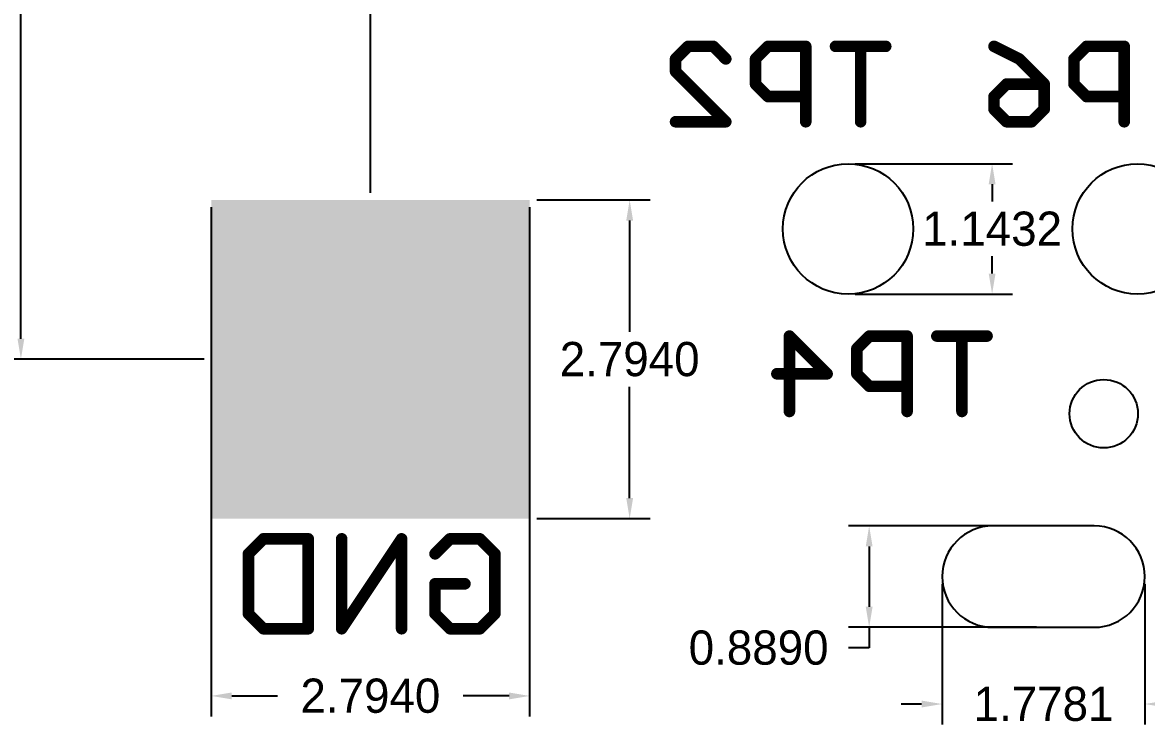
# Model space of a CAD drawing. Extents: x -87.3 to -53.8, y 3.8 to 28.4.
# Drawn here: x -72.25 to -62.39, y 8.87 to 15.05 of the extents above; entities that cross this region are included whole.
import ezdxf

# ---------------------------------------------------------------- set-up
doc = ezdxf.new("R2010")
doc.units = 0
doc.header["$MEASUREMENT"] = 0
doc.layers.get('0').update_dxf_attribs({"linetype": 'CONTINUOUS'})
doc.layers.get('Defpoints').update_dxf_attribs({"linetype": 'CONTINUOUS'})
for name, color, linetype in [('16', 175, 'CONTINUOUS'), ('17', 82, 'CONTINUOUS'), ('20', 213, 'CONTINUOUS'), ('26', 140, 'CONTINUOUS')]:
    doc.layers.add(name, color=color, linetype=linetype)
doc.dimstyles.get("Standard").update_dxf_attribs({"dimtxt": 0.18, "dimasz": 0.18, "dimexe": 0.18, "dimexo": 0.0625, "dimgap": 0.09, "dimtad": 0, "dimtih": 1, "dimtoh": 1, "dimdec": 4, "dimzin": 0, "dimdsep": 46, "dimtxsty": 'Standard', "dimcen": 0.09, "dimadec": 0, "dimazin": 0, "dimtfac": 1, "dimtdec": 4, "dimtofl": 0, "dimtmove": 0, "dimatfit": 3, "dimfxl": 1, "dimtolj": 1, "dimtzin": 0, "dimarcsym": 0})

# ---------------------------------------------------------------- blocks, each defined once
blk = doc.blocks.new('PIE')
blk.add_circle((0, 0), 0.5)
blk = doc.blocks.new('LONGP100')
blk.add_lwpolyline([(-0.5, -0.5), (0.5, -0.5, 1), (0.5, 0.5), (-0.5, 0.5, 1)], format="xyb", close=True)
blk = doc.blocks.new('*D72')
at = {"color": 0, "linetype": 'Continuous', "lineweight": -2}
for p, q in [((-64.186, 10.1258), (-64.186, 8.8906)), ((-62.4079, 10.1258), (-62.4079, 8.8906)), ((-64.366, 9.0706), (-64.546, 9.0706)), ((-62.2279, 9.0706), (-62.0479, 9.0706))]:
    blk.add_line(p, q, dxfattribs=at)
at = {"color": 0, "linetype": 'Continuous'}
for points in [[(-64.366, 9.1006), (-64.366, 9.0406), (-64.186, 9.0706)], [(-62.2279, 9.1006), (-62.2279, 9.0406), (-62.4079, 9.0706)]]:
    blk.add_solid(points, dxfattribs=at)
at = {"layer": 'Defpoints', "color": 0, "linetype": 'Continuous'}
for p in [(-64.186, 10.1883), (-62.4079, 10.1883), (-62.4079, 9.0706)]:
    blk.add_point(p, dxfattribs=at)
at = {"color": 0, "linetype": 'Continuous', "insert": (-63.297, 9.0706), "char_height": 0.3, "attachment_point": 5}
blk.add_mtext('\\A1;1.7781', dxfattribs=at)
blk = doc.blocks.new('*D73')
at = {"color": 0, "linetype": 'Continuous', "lineweight": -2}
for p, q in [((-63.3594, 10.6326), (-65.0065, 10.6326)), ((-64.8265, 10.4526), (-64.8265, 9.9236)), ((-63.3594, 9.7436), (-65.0065, 9.7436)), ((-64.8265, 9.7436), (-64.8265, 9.5636)), ((-64.8265, 9.5636), (-65.0065, 9.5636))]:
    blk.add_line(p, q, dxfattribs=at)
at = {"color": 0, "linetype": 'Continuous'}
for points in [[(-64.8565, 10.4526), (-64.7965, 10.4526), (-64.8265, 10.6326)], [(-64.8565, 9.9236), (-64.7965, 9.9236), (-64.8265, 9.7436)]]:
    blk.add_solid(points, dxfattribs=at)
at = {"layer": 'Defpoints', "color": 0, "linetype": 'Continuous'}
for p in [(-63.2969, 10.6326), (-64.8265, 9.7436), (-63.2969, 9.7436)]:
    blk.add_point(p, dxfattribs=at)
at = {"color": 0, "linetype": 'Continuous', "insert": (-65.7965, 9.5636), "char_height": 0.3, "attachment_point": 5}
blk.add_mtext('\\A1;0.8890', dxfattribs=at)
blk = doc.blocks.new('*D81')
at = {"color": 0, "linetype": 'Continuous', "lineweight": -2}
for p, q in [((-64.949, 13.8077), (-63.568, 13.8077)), ((-63.748, 13.6277), (-63.748, 13.4761)), ((-63.748, 12.8446), (-63.748, 12.9961)), ((-64.949, 12.6646), (-63.568, 12.6646))]:
    blk.add_line(p, q, dxfattribs=at)
at = {"color": 0, "linetype": 'Continuous'}
for points in [[(-63.778, 13.6277), (-63.718, 13.6277), (-63.748, 13.8077)], [(-63.778, 12.8446), (-63.718, 12.8446), (-63.748, 12.6646)]]:
    blk.add_solid(points, dxfattribs=at)
at = {"layer": 'Defpoints', "color": 0, "linetype": 'Continuous'}
for p in [(-65.0115, 13.8077), (-65.0115, 12.6646), (-63.748, 12.6646)]:
    blk.add_point(p, dxfattribs=at)
at = {"color": 0, "linetype": 'Continuous', "insert": (-63.748, 13.2361), "char_height": 0.3, "attachment_point": 5}
blk.add_mtext('\\A1;1.1432', dxfattribs=at)
blk = doc.blocks.new('RECT')
blk.add_solid([(-0.5, -0.5), (0.5, -0.5), (-0.5, 0.5), (0.5, 0.5)])
blk = doc.blocks.new('*D148')
at = {"color": 0, "linetype": 'Continuous', "lineweight": -2}
for p, q in [((-70.5994, 13.4276), (-70.5994, 8.9618)), ((-67.8054, 13.4276), (-67.8054, 8.9618)), ((-70.4194, 9.1418), (-70.0174, 9.1418)), ((-67.9854, 9.1418), (-68.3874, 9.1418))]:
    blk.add_line(p, q, dxfattribs=at)
at = {"color": 0, "linetype": 'Continuous'}
for points in [[(-70.4194, 9.1718), (-70.4194, 9.1118), (-70.5994, 9.1418)], [(-67.9854, 9.1718), (-67.9854, 9.1118), (-67.8054, 9.1418)]]:
    blk.add_solid(points, dxfattribs=at)
at = {"layer": 'Defpoints', "color": 0, "linetype": 'Continuous'}
for p in [(-70.5994, 13.4901), (-67.8054, 13.4901), (-67.8054, 9.1418)]:
    blk.add_point(p, dxfattribs=at)
at = {"color": 0, "linetype": 'Continuous', "insert": (-69.2024, 9.1418), "char_height": 0.3, "attachment_point": 5}
blk.add_mtext('\\A1;2.7940', dxfattribs=at)
blk = doc.blocks.new('*D150')
at = {"color": 0, "linetype": 'Continuous', "lineweight": -2}
for p, q in [((-72.3311, 18.9511), (-72.4486, 18.9511)), ((-72.2686, 18.7711), (-72.2686, 15.7621)), ((-72.2686, 12.2731), (-72.2686, 15.2821)), ((-70.6619, 12.0931), (-72.4486, 12.0931))]:
    blk.add_line(p, q, dxfattribs=at)
at = {"color": 0, "linetype": 'Continuous'}
for points in [[(-72.2986, 18.7711), (-72.2386, 18.7711), (-72.2686, 18.9511)], [(-72.2986, 12.2731), (-72.2386, 12.2731), (-72.2686, 12.0931)]]:
    blk.add_solid(points, dxfattribs=at)
at = {"layer": 'Defpoints', "color": 0, "linetype": 'Continuous'}
for p in [(-72.2686, 18.9511), (-72.2686, 12.0931), (-70.5994, 12.0931)]:
    blk.add_point(p, dxfattribs=at)
at = {"color": 0, "linetype": 'Continuous', "insert": (-72.2686, 15.5221), "char_height": 0.3, "attachment_point": 5}
blk.add_mtext('\\A1;6.8580', dxfattribs=at)
blk = doc.blocks.new('*D151')
at = {"color": 0, "linetype": 'Continuous', "lineweight": -2}
for p, q in [((-67.7429, 13.4901), (-66.7479, 13.4901)), ((-66.9279, 13.3101), (-66.9279, 12.3331)), ((-66.9279, 10.8761), (-66.9279, 11.8531)), ((-67.7429, 10.6961), (-66.7479, 10.6961))]:
    blk.add_line(p, q, dxfattribs=at)
at = {"color": 0, "linetype": 'Continuous'}
for points in [[(-66.9579, 13.3101), (-66.8979, 13.3101), (-66.9279, 13.4901)], [(-66.9579, 10.8761), (-66.8979, 10.8761), (-66.9279, 10.6961)]]:
    blk.add_solid(points, dxfattribs=at)
at = {"layer": 'Defpoints', "color": 0, "linetype": 'Continuous'}
for p in [(-67.8054, 13.4901), (-67.8054, 10.6961), (-66.9279, 10.6961)]:
    blk.add_point(p, dxfattribs=at)
at = {"color": 0, "linetype": 'Continuous', "insert": (-66.9279, 12.0931), "char_height": 0.3, "attachment_point": 5}
blk.add_mtext('\\A1;2.7940', dxfattribs=at)
blk = doc.blocks.new('*D152')
at = {"color": 0, "linetype": 'Continuous', "lineweight": -2}
for p, q in [((-69.2024, 13.5526), (-69.2024, 20.7234)), ((-68.1864, 20.6059), (-68.1864, 20.7234)), ((-69.2024, 20.5434), (-69.5606, 20.5434)), ((-68.3664, 20.5434), (-69.0224, 20.5434))]:
    blk.add_line(p, q, dxfattribs=at)
at = {"color": 0, "linetype": 'Continuous'}
for points in [[(-69.0224, 20.5734), (-69.0224, 20.5134), (-69.2024, 20.5434)], [(-68.3664, 20.5734), (-68.3664, 20.5134), (-68.1864, 20.5434)]]:
    blk.add_solid(points, dxfattribs=at)
at = {"layer": 'Defpoints', "color": 0, "linetype": 'Continuous'}
for p in [(-69.2024, 20.5434), (-68.1864, 20.5434), (-69.2024, 13.4901)]:
    blk.add_point(p, dxfattribs=at)
at = {"color": 0, "linetype": 'Continuous', "insert": (-70.2506, 20.5434), "char_height": 0.3, "attachment_point": 5}
blk.add_mtext('\\A1;1.0160', dxfattribs=at)

msp = doc.modelspace()

# ---------------------------------------------------------------- linework, layer by layer
at = {"layer": '20'}
msp.add_circle((-62.76842, 11.6161), 0.3, dxfattribs=at)
msp.add_circle((-62.76842, 11.6161), 0.3, dxfattribs=at)
at = {"layer": '26', "const_width": 0.1016}
for points in [[(-66.52512, 14.7267), (-66.41502, 14.8369)], [(-66.52512, 14.7267), (-66.41502, 14.8369)], [(-66.41502, 14.8369), (-66.19462, 14.8369)], [(-66.41502, 14.8369), (-66.19462, 14.8369)], [(-66.19462, 14.8369), (-66.08452, 14.7267)], [(-66.19462, 14.8369), (-66.08452, 14.7267)], [(-65.71332, 14.8369), (-65.82352, 14.7267)], [(-65.71332, 14.8369), (-65.82352, 14.7267)], [(-65.38282, 14.8369), (-65.71332, 14.8369)], [(-65.38282, 14.8369), (-65.71332, 14.8369)], [(-65.38282, 14.1759), (-65.38282, 14.8369)], [(-65.38282, 14.1759), (-65.38282, 14.8369)], [(-64.68122, 14.8369), (-65.12182, 14.8369)], [(-64.68122, 14.8369), (-65.12182, 14.8369)], [(-64.90152, 14.1759), (-64.90152, 14.8369)], [(-64.90152, 14.1759), (-64.90152, 14.8369)], [(-63.73112, 14.8369), (-63.51082, 14.7267)], [(-63.73112, 14.8369), (-63.51082, 14.7267)], [(-62.91932, 14.8369), (-63.02952, 14.7267)], [(-62.91932, 14.8369), (-63.02952, 14.7267)], [(-62.58882, 14.8369), (-62.91932, 14.8369)], [(-62.58882, 14.8369), (-62.91932, 14.8369)], [(-62.58882, 14.1759), (-62.58882, 14.8369)], [(-62.58882, 14.1759), (-62.58882, 14.8369)], [(-66.52512, 14.6165), (-66.52512, 14.7267)], [(-66.52512, 14.6165), (-66.52512, 14.7267)], [(-65.82352, 14.7267), (-65.82352, 14.5064)], [(-65.82352, 14.7267), (-65.82352, 14.5064)], [(-63.51082, 14.7267), (-63.29052, 14.5064)], [(-63.51082, 14.7267), (-63.29052, 14.5064)], [(-63.02952, 14.7267), (-63.02952, 14.5064)], [(-63.02952, 14.7267), (-63.02952, 14.5064)], [(-66.08452, 14.1759), (-66.52512, 14.6165)], [(-66.08452, 14.1759), (-66.52512, 14.6165)], [(-65.82352, 14.5064), (-65.71332, 14.3962)], [(-65.82352, 14.5064), (-65.71332, 14.3962)], [(-63.73112, 14.3962), (-63.62102, 14.5064)], [(-63.73112, 14.3962), (-63.62102, 14.5064)], [(-63.62102, 14.5064), (-63.29052, 14.5064)], [(-63.62102, 14.5064), (-63.29052, 14.5064)], [(-63.29052, 14.5064), (-63.29052, 14.2861)], [(-63.29052, 14.5064), (-63.29052, 14.2861)], [(-63.02952, 14.5064), (-62.91932, 14.3962)], [(-63.02952, 14.5064), (-62.91932, 14.3962)], [(-65.71332, 14.3962), (-65.38282, 14.3962)], [(-65.71332, 14.3962), (-65.38282, 14.3962)], [(-63.73112, 14.2861), (-63.73112, 14.3962)], [(-63.73112, 14.2861), (-63.73112, 14.3962)], [(-62.91932, 14.3962), (-62.58882, 14.3962)], [(-62.91932, 14.3962), (-62.58882, 14.3962)], [(-63.62102, 14.1759), (-63.73112, 14.2861)], [(-63.62102, 14.1759), (-63.73112, 14.2861)], [(-63.29052, 14.2861), (-63.40062, 14.1759)], [(-63.29052, 14.2861), (-63.40062, 14.1759)], [(-66.52512, 14.1759), (-66.08452, 14.1759)], [(-66.52512, 14.1759), (-66.08452, 14.1759)], [(-63.40062, 14.1759), (-63.62102, 14.1759)], [(-63.40062, 14.1759), (-63.62102, 14.1759)], [(-65.52602, 11.6359), (-65.52602, 12.2969)], [(-65.52602, 12.2969), (-65.19552, 11.9664)], [(-65.52602, 11.6359), (-65.52602, 12.2969)], [(-65.52602, 12.2969), (-65.19552, 11.9664)], [(-64.82432, 12.2969), (-64.93452, 12.1867)], [(-64.82432, 12.2969), (-64.93452, 12.1867)], [(-64.49382, 12.2969), (-64.82432, 12.2969)], [(-64.49382, 12.2969), (-64.82432, 12.2969)], [(-64.49382, 11.6359), (-64.49382, 12.2969)], [(-64.49382, 11.6359), (-64.49382, 12.2969)], [(-63.79222, 12.2969), (-64.23282, 12.2969)], [(-63.79222, 12.2969), (-64.23282, 12.2969)], [(-64.01252, 11.6359), (-64.01252, 12.2969)], [(-64.01252, 11.6359), (-64.01252, 12.2969)], [(-64.93452, 12.1867), (-64.93452, 11.9664)], [(-64.93452, 12.1867), (-64.93452, 11.9664)], [(-65.19552, 11.9664), (-65.63612, 11.9664)], [(-65.19552, 11.9664), (-65.63612, 11.9664)], [(-64.93452, 11.9664), (-64.82432, 11.8562)], [(-64.93452, 11.9664), (-64.82432, 11.8562)], [(-64.82432, 11.8562), (-64.49382, 11.8562)], [(-64.82432, 11.8562), (-64.49382, 11.8562)], [(-70.27272, 10.3876), (-70.14142, 10.519)], [(-70.14142, 10.519), (-69.74742, 10.519)], [(-69.74742, 10.519), (-69.74742, 9.7309)], [(-68.92882, 10.519), (-69.45422, 9.7309)], [(-69.45422, 9.7309), (-69.45422, 10.519)], [(-68.92882, 9.7309), (-68.92882, 10.519)], [(-68.63562, 10.3876), (-68.50422, 10.519)], [(-68.50422, 10.519), (-68.24152, 10.519)], [(-68.24152, 10.519), (-68.11022, 10.3876)], [(-70.27272, 9.8622), (-70.27272, 10.3876)], [(-68.11022, 10.3876), (-68.11022, 9.8622)], [(-68.63562, 9.8622), (-68.63562, 10.1249)], [(-68.63562, 10.1249), (-68.37292, 10.1249)], [(-70.14142, 9.7309), (-70.27272, 9.8622)], [(-68.50422, 9.7309), (-68.63562, 9.8622)], [(-68.11022, 9.8622), (-68.24152, 9.7309)], [(-69.74742, 9.7309), (-70.14142, 9.7309)], [(-68.24152, 9.7309), (-68.50422, 9.7309)]]:
    msp.add_lwpolyline(points, dxfattribs=at)
at = {"layer": '26', "const_width": 0.0508}
for points in [[(-66.41502, 14.8623, 1), (-66.41502, 14.8115)], [(-66.41502, 14.8623, 1), (-66.41502, 14.8115)], [(-66.39702, 14.8189, 1), (-66.43292, 14.8548)], [(-66.39702, 14.8189, 1), (-66.43292, 14.8548)], [(-66.17672, 14.8548, 1), (-66.21262, 14.8189)], [(-66.17672, 14.8548, 1), (-66.21262, 14.8189)], [(-66.19462, 14.8115, 1), (-66.19462, 14.8623)], [(-66.19462, 14.8115, 1), (-66.19462, 14.8623)], [(-65.71332, 14.8623, 1), (-65.71332, 14.8115)], [(-65.71332, 14.8623, 1), (-65.71332, 14.8115)], [(-65.69542, 14.8189, 1), (-65.73132, 14.8548)], [(-65.69542, 14.8189, 1), (-65.73132, 14.8548)], [(-65.35742, 14.8369, 1), (-65.40822, 14.8369)], [(-65.35742, 14.8369, 1), (-65.40822, 14.8369)], [(-65.38282, 14.8115, 1), (-65.38282, 14.8623)], [(-65.38282, 14.8115, 1), (-65.38282, 14.8623)], [(-65.12182, 14.8623, 1), (-65.12182, 14.8115)], [(-65.12182, 14.8623, 1), (-65.12182, 14.8115)], [(-64.87612, 14.8369, 1), (-64.92692, 14.8369)], [(-64.87612, 14.8369, 1), (-64.92692, 14.8369)], [(-64.68122, 14.8115, 1), (-64.68122, 14.8623)], [(-64.68122, 14.8115, 1), (-64.68122, 14.8623)], [(-63.71982, 14.8596, 1), (-63.74252, 14.8141)], [(-63.71982, 14.8596, 1), (-63.74252, 14.8141)], [(-62.91932, 14.8623, 1), (-62.91932, 14.8115)], [(-62.91932, 14.8623, 1), (-62.91932, 14.8115)], [(-62.90142, 14.8189, 1), (-62.93732, 14.8548)], [(-62.90142, 14.8189, 1), (-62.93732, 14.8548)], [(-62.56342, 14.8369, 1), (-62.61422, 14.8369)], [(-62.56342, 14.8369, 1), (-62.61422, 14.8369)], [(-62.58882, 14.8115, 1), (-62.58882, 14.8623)], [(-62.58882, 14.8115, 1), (-62.58882, 14.8623)], [(-66.54312, 14.7447, 1), (-66.50722, 14.7087)], [(-66.54312, 14.7447, 1), (-66.50722, 14.7087)], [(-66.49972, 14.7267, 1), (-66.55052, 14.7267)], [(-66.49972, 14.7267, 1), (-66.55052, 14.7267)], [(-66.10242, 14.7087, 1), (-66.06652, 14.7447)], [(-66.10242, 14.7087, 1), (-66.06652, 14.7447)], [(-65.79812, 14.7267, 1), (-65.84892, 14.7267)], [(-65.79812, 14.7267, 1), (-65.84892, 14.7267)], [(-65.84142, 14.7447, 1), (-65.80552, 14.7087)], [(-65.84142, 14.7447, 1), (-65.80552, 14.7087)], [(-63.49282, 14.7447, 1), (-63.52882, 14.7087)], [(-63.49282, 14.7447, 1), (-63.52882, 14.7087)], [(-63.52222, 14.704, 1), (-63.49942, 14.7494)], [(-63.52222, 14.704, 1), (-63.49942, 14.7494)], [(-63.00412, 14.7267, 1), (-63.05492, 14.7267)], [(-63.00412, 14.7267, 1), (-63.05492, 14.7267)], [(-63.04742, 14.7447, 1), (-63.01152, 14.7087)], [(-63.04742, 14.7447, 1), (-63.01152, 14.7087)], [(-66.50722, 14.6345, 1), (-66.54312, 14.5986)], [(-66.50722, 14.6345, 1), (-66.54312, 14.5986)], [(-66.55052, 14.6165, 1), (-66.49972, 14.6165)], [(-66.55052, 14.6165, 1), (-66.49972, 14.6165)], [(-65.84892, 14.5064, 1), (-65.79812, 14.5064)], [(-65.84892, 14.5064, 1), (-65.79812, 14.5064)], [(-65.80552, 14.5243, 1), (-65.84142, 14.4884)], [(-65.80552, 14.5243, 1), (-65.84142, 14.4884)], [(-63.62102, 14.5318, 1), (-63.62102, 14.481)], [(-63.62102, 14.5318, 1), (-63.62102, 14.481)], [(-63.60302, 14.4884, 1), (-63.63892, 14.5243)], [(-63.60302, 14.4884, 1), (-63.63892, 14.5243)], [(-63.26512, 14.5064, 1), (-63.31592, 14.5064)], [(-63.26512, 14.5064, 1), (-63.31592, 14.5064)], [(-63.30842, 14.4884, 1), (-63.27252, 14.5243)], [(-63.30842, 14.4884, 1), (-63.27252, 14.5243)], [(-63.29052, 14.481, 1), (-63.29052, 14.5318)], [(-63.29052, 14.481, 1), (-63.29052, 14.5318)], [(-63.05492, 14.5064, 1), (-63.00412, 14.5064)], [(-63.05492, 14.5064, 1), (-63.00412, 14.5064)], [(-63.01152, 14.5243, 1), (-63.04742, 14.4884)], [(-63.01152, 14.5243, 1), (-63.04742, 14.4884)], [(-65.71332, 14.4216, 1), (-65.71332, 14.3708)], [(-65.71332, 14.4216, 1), (-65.71332, 14.3708)], [(-65.73132, 14.3783, 1), (-65.69542, 14.4142)], [(-65.73132, 14.3783, 1), (-65.69542, 14.4142)], [(-65.38282, 14.3708, 1), (-65.38282, 14.4216)], [(-65.38282, 14.3708, 1), (-65.38282, 14.4216)], [(-63.74912, 14.4142, 1), (-63.71322, 14.3783)], [(-63.74912, 14.4142, 1), (-63.71322, 14.3783)], [(-63.70572, 14.3962, 1), (-63.75652, 14.3962)], [(-63.70572, 14.3962, 1), (-63.75652, 14.3962)], [(-62.91932, 14.4216, 1), (-62.91932, 14.3708)], [(-62.91932, 14.4216, 1), (-62.91932, 14.3708)], [(-62.93732, 14.3783, 1), (-62.90142, 14.4142)], [(-62.93732, 14.3783, 1), (-62.90142, 14.4142)], [(-62.58882, 14.3708, 1), (-62.58882, 14.4216)], [(-62.58882, 14.3708, 1), (-62.58882, 14.4216)], [(-63.71322, 14.304, 1), (-63.74912, 14.2681)], [(-63.71322, 14.304, 1), (-63.74912, 14.2681)], [(-63.75652, 14.2861, 1), (-63.70572, 14.2861)], [(-63.75652, 14.2861, 1), (-63.70572, 14.2861)], [(-63.31592, 14.2861, 1), (-63.26512, 14.2861)], [(-63.31592, 14.2861, 1), (-63.26512, 14.2861)], [(-63.27252, 14.2681, 1), (-63.30842, 14.304)], [(-63.27252, 14.2681, 1), (-63.30842, 14.304)], [(-66.52512, 14.2013, 1), (-66.52512, 14.1505)], [(-66.52512, 14.2013, 1), (-66.52512, 14.1505)], [(-66.10242, 14.1579, 1), (-66.06652, 14.1939)], [(-66.10242, 14.1579, 1), (-66.06652, 14.1939)], [(-66.08452, 14.1505, 1), (-66.08452, 14.2013)], [(-66.08452, 14.1505, 1), (-66.08452, 14.2013)], [(-65.40822, 14.1759, 1), (-65.35742, 14.1759)], [(-65.40822, 14.1759, 1), (-65.35742, 14.1759)], [(-64.92692, 14.1759, 1), (-64.87612, 14.1759)], [(-64.92692, 14.1759, 1), (-64.87612, 14.1759)], [(-63.62102, 14.2013, 1), (-63.62102, 14.1505)], [(-63.62102, 14.2013, 1), (-63.62102, 14.1505)], [(-63.63892, 14.1579, 1), (-63.60302, 14.1939)], [(-63.63892, 14.1579, 1), (-63.60302, 14.1939)], [(-63.41862, 14.1939, 1), (-63.38272, 14.1579)], [(-63.41862, 14.1939, 1), (-63.38272, 14.1579)], [(-63.40062, 14.1505, 1), (-63.40062, 14.2013)], [(-63.40062, 14.1505, 1), (-63.40062, 14.2013)], [(-62.61422, 14.1759, 1), (-62.56342, 14.1759)], [(-62.61422, 14.1759, 1), (-62.56342, 14.1759)], [(-65.50062, 12.2969, 1), (-65.55142, 12.2969)], [(-65.50062, 12.2969, 1), (-65.55142, 12.2969)], [(-65.50802, 12.3148, 1), (-65.54392, 12.2789)], [(-65.50802, 12.3148, 1), (-65.54392, 12.2789)], [(-64.82432, 12.3223, 1), (-64.82432, 12.2715)], [(-64.82432, 12.3223, 1), (-64.82432, 12.2715)], [(-64.80642, 12.2789, 1), (-64.84232, 12.3148)], [(-64.80642, 12.2789, 1), (-64.84232, 12.3148)], [(-64.46842, 12.2969, 1), (-64.51922, 12.2969)], [(-64.46842, 12.2969, 1), (-64.51922, 12.2969)], [(-64.49382, 12.2715, 1), (-64.49382, 12.3223)], [(-64.49382, 12.2715, 1), (-64.49382, 12.3223)], [(-64.23282, 12.3223, 1), (-64.23282, 12.2715)], [(-64.23282, 12.3223, 1), (-64.23282, 12.2715)], [(-63.98712, 12.2969, 1), (-64.03792, 12.2969)], [(-63.98712, 12.2969, 1), (-64.03792, 12.2969)], [(-63.79222, 12.2715, 1), (-63.79222, 12.3223)], [(-63.79222, 12.2715, 1), (-63.79222, 12.3223)], [(-64.90912, 12.1867, 1), (-64.95992, 12.1867)], [(-64.90912, 12.1867, 1), (-64.95992, 12.1867)], [(-64.95242, 12.2047, 1), (-64.91652, 12.1687)], [(-64.95242, 12.2047, 1), (-64.91652, 12.1687)], [(-65.63612, 11.9918, 1), (-65.63612, 11.941)], [(-65.63612, 11.9918, 1), (-65.63612, 11.941)], [(-65.21342, 11.9484, 1), (-65.17752, 11.9843)], [(-65.21342, 11.9484, 1), (-65.17752, 11.9843)], [(-65.19552, 11.941, 1), (-65.19552, 11.9918)], [(-65.19552, 11.941, 1), (-65.19552, 11.9918)], [(-64.95992, 11.9664, 1), (-64.90912, 11.9664)], [(-64.95992, 11.9664, 1), (-64.90912, 11.9664)], [(-64.91652, 11.9843, 1), (-64.95242, 11.9484)], [(-64.91652, 11.9843, 1), (-64.95242, 11.9484)], [(-64.82432, 11.8816, 1), (-64.82432, 11.8308)], [(-64.82432, 11.8816, 1), (-64.82432, 11.8308)], [(-64.84232, 11.8383, 1), (-64.80642, 11.8742)], [(-64.84232, 11.8383, 1), (-64.80642, 11.8742)], [(-64.49382, 11.8308, 1), (-64.49382, 11.8816)], [(-64.49382, 11.8308, 1), (-64.49382, 11.8816)], [(-65.55142, 11.6359, 1), (-65.50062, 11.6359)], [(-65.55142, 11.6359, 1), (-65.50062, 11.6359)], [(-64.51922, 11.6359, 1), (-64.46842, 11.6359)], [(-64.51922, 11.6359, 1), (-64.46842, 11.6359)], [(-64.03792, 11.6359, 1), (-63.98712, 11.6359)], [(-64.03792, 11.6359, 1), (-63.98712, 11.6359)], [(-70.14142, 10.5444, 1), (-70.14142, 10.4936)], [(-70.12342, 10.501, 1), (-70.15942, 10.5369)], [(-69.72202, 10.519, 1), (-69.77282, 10.519)], [(-69.74742, 10.4936, 1), (-69.74742, 10.5444)], [(-69.42882, 10.519, 1), (-69.47962, 10.519)], [(-68.90342, 10.519, 1), (-68.95422, 10.519)], [(-68.90762, 10.5049, 1), (-68.94992, 10.5331)], [(-68.50422, 10.5444, 1), (-68.50422, 10.4936)], [(-68.48632, 10.501, 1), (-68.52222, 10.5369)], [(-68.22362, 10.5369, 1), (-68.25952, 10.501)], [(-68.24152, 10.4936, 1), (-68.24152, 10.5444)], [(-70.29072, 10.4056, 1), (-70.25482, 10.3697)], [(-70.24732, 10.3876, 1), (-70.29812, 10.3876)], [(-68.65352, 10.4056, 1), (-68.61762, 10.3697)], [(-68.08482, 10.3876, 1), (-68.13562, 10.3876)], [(-68.12822, 10.3697, 1), (-68.09222, 10.4056)], [(-68.61022, 10.1249, 1), (-68.66102, 10.1249)], [(-68.63562, 10.1503, 1), (-68.63562, 10.0995)], [(-68.37292, 10.0995, 1), (-68.37292, 10.1503)], [(-70.25482, 9.8802, 1), (-70.29072, 9.8443)], [(-70.29812, 9.8622, 1), (-70.24732, 9.8622)], [(-68.66102, 9.8622, 1), (-68.61022, 9.8622)], [(-68.61762, 9.8802, 1), (-68.65352, 9.8443)], [(-68.13562, 9.8622, 1), (-68.08482, 9.8622)], [(-68.09222, 9.8443, 1), (-68.12822, 9.8802)], [(-70.14142, 9.7563, 1), (-70.14142, 9.7055)], [(-70.15942, 9.7129, 1), (-70.12342, 9.7489)], [(-69.74742, 9.7055, 1), (-69.74742, 9.7563)], [(-69.47532, 9.745, 1), (-69.43302, 9.7168)], [(-68.50422, 9.7563, 1), (-68.50422, 9.7055)], [(-68.52222, 9.7129, 1), (-68.48632, 9.7489)], [(-68.25952, 9.7489, 1), (-68.22362, 9.7129)], [(-68.24152, 9.7055, 1), (-68.24152, 9.7563)], [(-69.77282, 9.7309, 1), (-69.72202, 9.7309)], [(-69.47962, 9.7309, 1), (-69.42882, 9.7309)], [(-68.95422, 9.7309, 1), (-68.90342, 9.7309)]]:
    msp.add_lwpolyline(points, format="xyb", dxfattribs=at)

# ---------------------------------------------------------------- block references
at = {"layer": '16', "xscale": 1.143, "yscale": 1.143}
for p in [(-65.01142, 13.2361), (-65.01142, 13.2361), (-62.47142, 13.2361), (-62.47142, 13.2361)]:
    msp.add_blockref('PIE', p, dxfattribs=at)
at = {"layer": '17', "xscale": 2.793999999999996, "yscale": 2.793999999999999}
msp.add_blockref('RECT', (-69.20242, 12.0931), dxfattribs=at)
at = {"layer": '17', "xscale": 0.8889999999999956, "yscale": 0.8890000000000027, "rotation": 180}
msp.add_blockref('LONGP100', (-63.29692, 10.1881), dxfattribs=at)
msp.add_blockref('LONGP100', (-63.29692, 10.1881), dxfattribs=at)

# ---------------------------------------------------------------- dimensions: what is measured, and where the dimension line sits
at = {"linetype": 'Continuous'}
for base, p1, p2, picture, middle in [((-69.20242, 20.54344), (-68.18642, 20.54344), (-69.20242, 13.4901), '*D152', (-70.25056, 20.54344)), ((-67.80542, 9.14184), (-70.59942, 13.4901), (-67.80542, 13.4901), '*D148', (-69.20242, 9.14184))]:
    dim = msp.add_linear_dim(base=base, p1=p1, p2=p2, dimstyle='Standard', override={"dimtxt": 0.3}, dxfattribs=at)
    dim.commit()
    dim.dimension.update_dxf_attribs({"geometry": picture, "text_midpoint": middle, "dimtype": 160})
for base, p1, p2, picture, middle in [((-72.26857, 12.0931), (-72.26857, 18.9511), (-70.59942, 12.0931), '*D150', (-72.26857, 15.5221)), ((-64.82648, 9.7436), (-63.29692, 10.6326), (-63.29692, 9.7436), '*D73', (-65.79648, 9.5636))]:
    dim = msp.add_linear_dim(base=base, p1=p1, p2=p2, angle=90, dimstyle='Standard', override={"dimtxt": 0.3}, dxfattribs=at)
    dim.commit()
    dim.dimension.update_dxf_attribs({"geometry": picture, "text_midpoint": middle})
for base, p1, p2, picture, middle in [((-63.747968, 12.664567), (-65.011508, 13.807721), (-65.011508, 12.664567), '*D81', (-63.747968, 13.236144)), ((-66.92785, 10.6961), (-67.80542, 13.4901), (-67.80542, 10.6961), '*D151', (-66.92785, 12.0931))]:
    dim = msp.add_linear_dim(base=base, p1=p1, p2=p2, angle=90, dimstyle='Standard', override={"dimtxt": 0.3}, dxfattribs=at)
    dim.commit()
    dim.dimension.update_dxf_attribs({"geometry": picture, "text_midpoint": middle, "dimtype": 160})
dim = msp.add_linear_dim(base=(-62.40792, 9.07055), p1=(-64.18602, 10.18833), p2=(-62.40792, 10.18833), dimstyle='Standard', override={"dimtxt": 0.3}, dxfattribs=at)
dim.commit()
dim.dimension.update_dxf_attribs({"geometry": '*D72', "text_midpoint": (-63.29697, 9.07055)})

doc.saveas('drawing.dxf')
